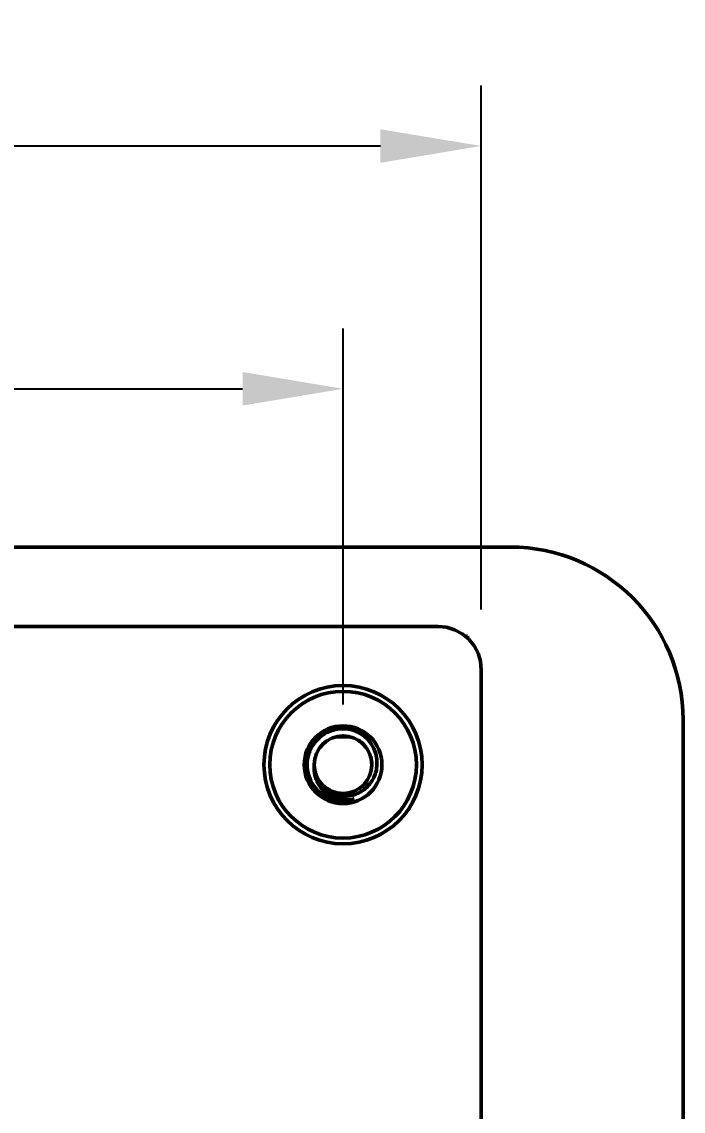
# Model space of a CAD drawing. Header units: millimetres. Extents: x 37 to 395, y 164 to 266.
# Drawn here: x 347.62 to 370.61, y 221.25 to 259.12 of the extents above; entities that cross this region are included whole.
import ezdxf

# ---------------------------------------------------------------- set-up
doc = ezdxf.new("R2010")
doc.units = ezdxf.units.MM
doc.header["$LTSCALE"] = 0.75
doc.layers.add('Visible', color=7, linetype='Continuous', lineweight=50)
doc.layers.add('尺寸标注', color=3, linetype='Continuous', lineweight=25)
doc.styles.get("Standard").update_dxf_attribs({"font": 'arial.ttf'})
doc.dimstyles.new('Dim-ISO-25', dxfattribs={"dimtxt": 3.5, "dimasz": 3.5, "dimexe": 2.1, "dimexo": 2.1, "dimgap": 1.4, "dimtad": 1, "dimzin": 12, "dimdsep": 46, "dimtxsty": 'Standard', "dimcen": 0, "dimazin": 3, "dimtp": 0.1, "dimtm": 0.1, "dimtfac": 0.714286, "dimtmove": 0, "dimatfit": 3, "dimfxl": 1, "dimtzin": 12, "dimarcsym": 0})

# ---------------------------------------------------------------- blocks, each defined once
blk = doc.blocks.new('*D14')
at = {"layer": 'Defpoints', "color": 0, "transparency": 16777216}
for p in [(358.791, 246.361), (284.911, 233.345), (358.791, 233.288)]:
    blk.add_point(p, dxfattribs=at)
at = {"layer": '尺寸标注', "color": 0, "lineweight": -2, "transparency": 16777216}
for p, q in [((284.911, 235.445), (284.911, 248.461)), ((358.791, 235.388), (358.791, 248.461)), ((288.411, 246.361), (355.291, 246.361))]:
    blk.add_line(p, q, dxfattribs=at)
at = {"layer": '尺寸标注', "color": 0, "transparency": 16777216}
for points in [[(288.411, 246.945), (288.411, 245.778), (284.911, 246.361)], [(355.291, 246.945), (355.291, 245.778), (358.791, 246.361)]]:
    blk.add_solid(points, dxfattribs=at)
at = {"layer": '尺寸标注', "color": 0, "transparency": 16777216, "insert": (321.851, 249.039), "char_height": 2.5, "attachment_point": 5}
blk.add_mtext('73.9', dxfattribs=at)
blk = doc.blocks.new('*D15')
at = {"layer": 'Defpoints', "color": 0, "transparency": 16777216}
for p in [(363.584, 254.801), (280.137, 236.595), (363.584, 236.595)]:
    blk.add_point(p, dxfattribs=at)
at = {"layer": '尺寸标注', "color": 0, "lineweight": -2, "transparency": 16777216}
for p, q in [((280.137, 238.695), (280.137, 256.901)), ((363.584, 238.695), (363.584, 256.901)), ((283.637, 254.801), (360.084, 254.801))]:
    blk.add_line(p, q, dxfattribs=at)
at = {"layer": '尺寸标注', "color": 0, "transparency": 16777216}
for points in [[(283.637, 255.384), (283.637, 254.217), (280.137, 254.801)], [(360.084, 255.384), (360.084, 254.217), (363.584, 254.801)]]:
    blk.add_solid(points, dxfattribs=at)
at = {"layer": '尺寸标注', "color": 0, "transparency": 16777216, "insert": (321.86, 257.478), "char_height": 2.5, "attachment_point": 5}
blk.add_mtext('83.45', dxfattribs=at)

msp = doc.modelspace()

# ---------------------------------------------------------------- linework, layer by layer
at = {"layer": 'Visible'}
for p, q in [((284.16, 240.848), (364.6, 240.859)), ((362.084, 238.102), (281.644, 238.095)), ((362.378, 238.073), (362.084, 238.102)), ((362.661, 237.988), (362.378, 238.073)), ((362.921, 237.848), (362.661, 237.988)), ((363.15, 237.661), (362.921, 237.848)), ((363.11, 237.765), (363.023, 237.765)), ((363.11, 237.693), (363.11, 237.765)), ((363.337, 237.432), (363.15, 237.661)), ((363.477, 237.172), (363.337, 237.432)), ((363.562, 236.889), (363.477, 237.172)), ((363.584, 236.595), (363.562, 236.889)), ((363.591, 184.435), (363.584, 236.595)), ((370.601, 234.86), (370.608, 185.86)), ((359.028, 234.264), (358.54, 234.264))]:
    msp.add_line(p, q, dxfattribs=at)
at = {"layer": 'Visible', "extrusion": (0, 0, -1)}
for radius in [2.75, 2.55, 1.35]:
    msp.add_circle((-358.784, 233.295), radius, dxfattribs=at)
at = {"layer": 'Visible'}
msp.add_circle((358.784, 233.295), 1, dxfattribs=at)
at = {"layer": 'Visible', "extrusion": (0, 0, -1)}
msp.add_arc((-364.601, 234.859), 6, 89.992, 179.992, dxfattribs=at)
at = {"layer": 'Visible'}
for centre, radius, start, end in [((358.784, 233.295), 1.25, 72.0009, 287.7855), ((358.751, 233.345), 1.213, 357.6212, 69.7698), ((358.791, 233.288), 1.009, 122.4168, 143.3277), ((358.784, 233.282), 1.012, 80.5087, 101.0821), ((358.775, 233.285), 1.013, 37.9129, 59.2646), ((358.766, 233.292), 1.018, 0.1918, 16.2597)]:
    msp.add_arc(centre, radius, start, end, dxfattribs=at)
for points, knots in [([(359.166, 232.105), (359.056, 232.082), (358.944, 232.074), (358.725, 232.09), (358.619, 232.112), (358.375, 232.198), (358.243, 232.275), (358.004, 232.492), (357.927, 232.615), (357.834, 232.805), (357.802, 232.906), (357.772, 233.105), (357.771, 233.2), (357.784, 233.295)], [-0.1622568, -0.1622568, -0.1622568, -0.1622568, -0.1413563, -0.1413563, -0.1213954, -0.1213954, -0.0927809, -0.0927809, -0.0607838, -0.0607838, -0.0288974, -0.0288974, 0, 0, 0, 0]), ([(357.784, 233.295), (357.78, 233.226), (357.783, 233.156), (357.804, 233.018), (357.822, 232.95), (357.894, 232.758), (357.966, 232.641), (358.153, 232.44), (358.267, 232.358), (358.523, 232.242), (358.662, 232.21), (358.948, 232.2), (359.092, 232.224), (359.363, 232.326), (359.489, 232.403), (359.704, 232.602), (359.791, 232.722), (359.919, 232.994), (359.955, 233.143), (359.963, 233.295)], [-0.343751, -0.343751, -0.343751, -0.343751, -0.322689, -0.322689, -0.3016529, -0.3016529, -0.2606922, -0.2606922, -0.2188328, -0.2188328, -0.1763844, -0.1763844, -0.1332363, -0.1332363, -0.0897888, -0.0897888, -0.0456993, -0.0456993, -0.0000029, -0.0000029, -0.0000029, -0.0000029])]:
    msp.add_open_spline(points, degree=3, knots=knots, dxfattribs=at)
for points in [[(357.837, 232.975), (357.825, 233.01), (357.815, 233.046), (357.807, 233.082)], [(357.827, 233.006), (357.82, 233.029), (357.814, 233.053), (357.808, 233.076)], [(357.844, 232.953), (357.832, 232.986), (357.822, 233.021), (357.813, 233.057)], [(359.592, 232.706), (359.574, 232.681), (359.555, 232.658), (359.536, 232.636)], [(359.62, 232.746), (359.597, 232.711), (359.572, 232.678), (359.546, 232.647)], [(359.614, 232.737), (359.601, 232.718), (359.587, 232.698), (359.571, 232.678)], [(358.327, 232.406), (358.291, 232.424), (358.254, 232.446), (358.218, 232.471)], [(358.277, 232.433), (358.259, 232.444), (358.241, 232.455), (358.224, 232.467)], [(358.341, 232.399), (358.302, 232.418), (358.264, 232.44), (358.227, 232.465)], [(358.297, 232.422), (358.274, 232.434), (358.253, 232.448), (358.232, 232.461)], [(358.345, 232.396), (358.313, 232.412), (358.282, 232.43), (358.251, 232.449)], [(359, 232.319), (358.979, 232.314), (358.959, 232.31), (358.939, 232.307)], [(359.033, 232.327), (359.009, 232.32), (358.984, 232.315), (358.958, 232.31)]]:
    msp.add_open_spline(points, degree=3, dxfattribs=at)

# ---------------------------------------------------------------- dimensions: what is measured, and where the dimension line sits
at = {"layer": '尺寸标注'}
dim = msp.add_linear_dim(base=(363.584, 254.801), p1=(280.137, 236.595), p2=(363.584, 236.595), dimstyle='Dim-ISO-25', override={"dimtxt": 2.5, "dimtoh": 1}, dxfattribs=at)
dim.commit()
dim.dimension.update_dxf_attribs({"geometry": '*D15', "text_midpoint": (321.86, 257.478)})
dim = msp.add_linear_dim(base=(358.791, 246.361), p1=(284.911, 233.345), p2=(358.791, 233.288), text='73.9', dimstyle='Dim-ISO-25', override={"dimtxt": 2.5, "dimtoh": 1}, dxfattribs=at)
dim.commit()
dim.dimension.update_dxf_attribs({"geometry": '*D14', "text_midpoint": (321.851, 249.039)})

doc.saveas('drawing.dxf')
